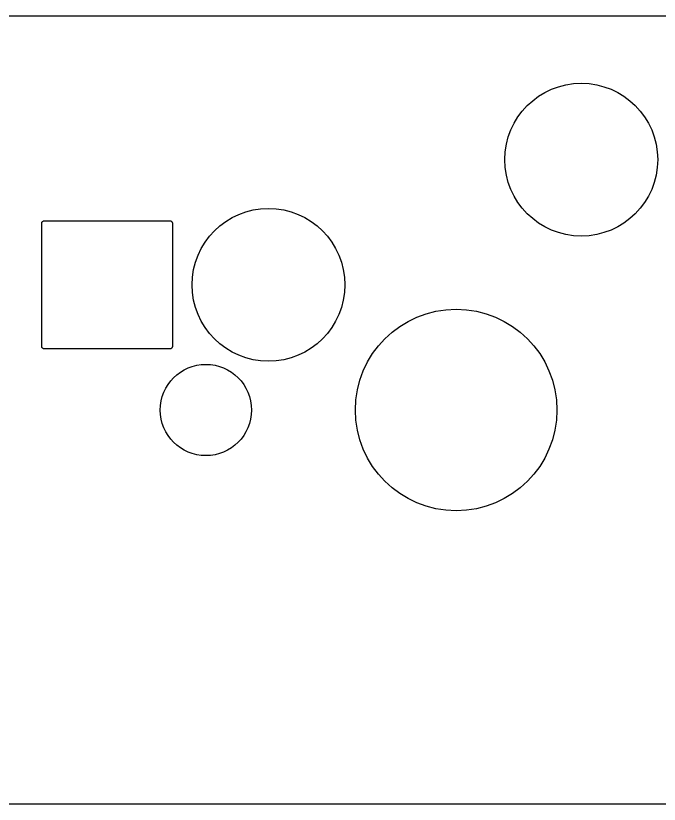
# Model space of a CAD drawing. Extents: x -27 to 356, y -111 to 35.
# Drawn here: x -8.94 to 4.12, y -27.79 to -11.79 of the extents above; entities that cross this region are included whole.
import ezdxf

# ---------------------------------------------------------------- set-up
doc = ezdxf.new("R2010")
doc.units = 0
doc.layers.add('BLACK', color=7, linetype='CONTINUOUS')

msp = doc.modelspace()

# ---------------------------------------------------------------- linework, layer by layer
at = {"layer": 'BLACK', "linetype": 'CONTINUOUS'}
for p, q in [((-21.025, -11.785), (241.191, -11.785)), ((-21.025, -11.785), (241.191, -11.785)), ((-8.411, -15.995), (-8.40712, -15.9755)), ((-8.411, -18.495), (-8.411, -15.995)), ((-8.40712, -15.9755), (-8.39606, -15.9589)), ((-8.39606, -15.9589), (-8.37952, -15.9479)), ((-8.37952, -15.9479), (-8.36, -15.944)), ((-8.36, -15.944), (-5.81, -15.944)), ((-5.81, -15.944), (-5.79048, -15.9479)), ((-5.79048, -15.9479), (-5.77394, -15.9589)), ((-5.77394, -15.9589), (-5.76288, -15.9755)), ((-5.76288, -15.9755), (-5.759, -15.995)), ((-5.759, -15.995), (-5.759, -18.495)), ((-8.40712, -18.5145), (-8.411, -18.495)), ((-8.39606, -18.5311), (-8.40712, -18.5145)), ((-8.37952, -18.5421), (-8.39606, -18.5311)), ((-8.36, -18.546), (-8.37952, -18.5421)), ((-5.81, -18.546), (-8.36, -18.546)), ((-5.79048, -18.5421), (-5.81, -18.546)), ((-5.77394, -18.5311), (-5.79048, -18.5421)), ((-5.76288, -18.5145), (-5.77394, -18.5311)), ((-5.759, -18.495), (-5.76288, -18.5145)), ((239.028, -27.785), (-21.025, -27.785)), ((239.028, -27.785), (-21.025, -27.785))]:
    msp.add_line(p, q, dxfattribs=at)
at = {"layer": 'BLACK'}
for centre, radius in [((2.54, -14.705), 1.551), ((-3.81, -17.245), 1.551), ((0, -19.785), 2.0449), ((-5.08, -19.785), 0.926)]:
    msp.add_circle(centre, radius, dxfattribs=at)

doc.saveas('drawing.dxf')
